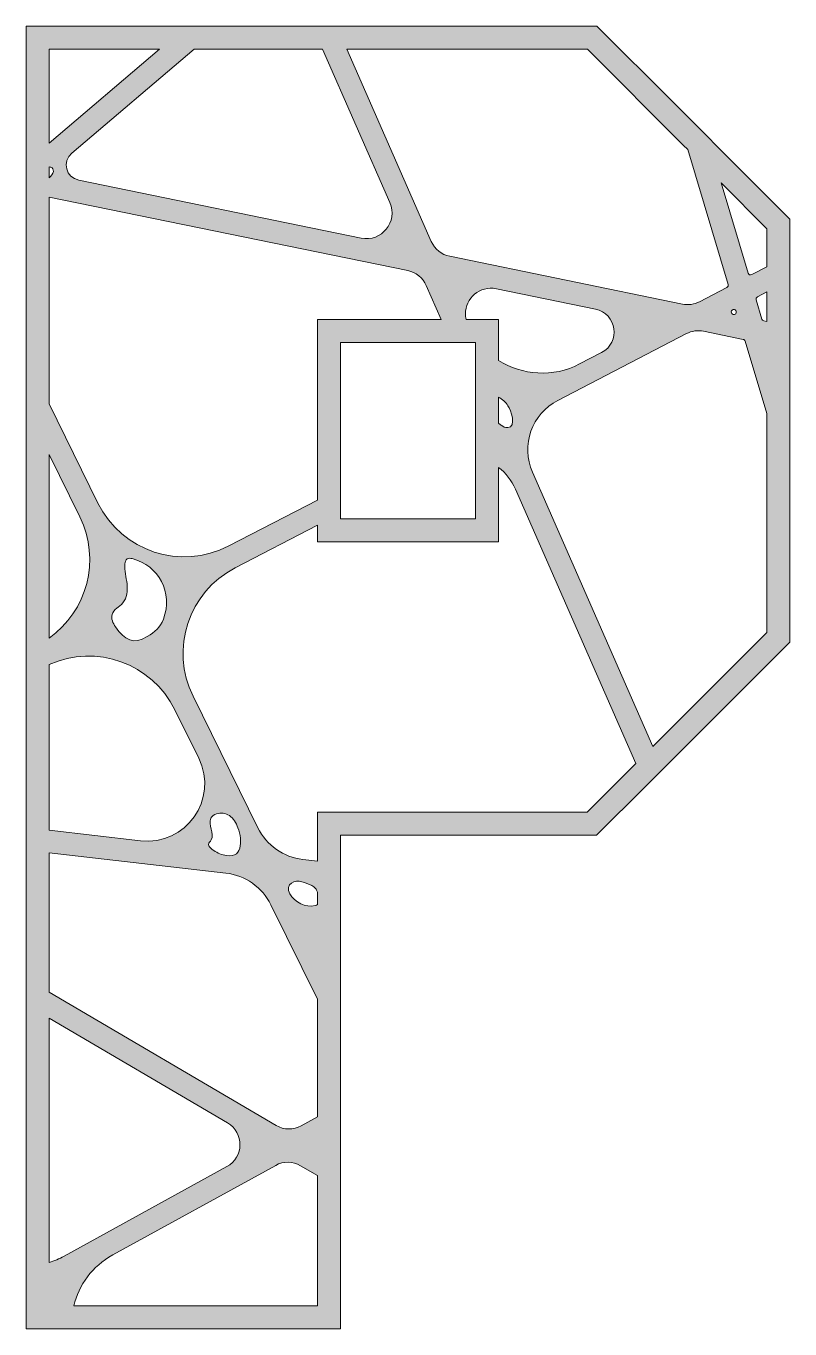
# Model space of a CAD drawing. Extents: x -1650 to 2650, y -4022 to 3022.
# Drawn here: x 2389.8 to 2650, y -721.8 to -278.2 of the extents above; entities that cross this region are included whole.
import ezdxf

# ---------------------------------------------------------------- set-up
doc = ezdxf.new("R2010")
doc.units = 0
doc.header["$MEASUREMENT"] = 0
doc.layers.add('Layer 1', color=7, linetype='Continuous')

msp = doc.modelspace()

# ---------------------------------------------------------------- hatches: boundary and pattern name
at = {"layer": 'Layer 1', "true_color": 0xe6e7e8}
h = msp.add_hatch(color=254, dxfattribs=at)
h.dxf.hatch_style = 2
h.paths.add_polyline_path([(2625.14, -319.1), (2621.79, -315.75), (2610.45, -304.41), (2610.45, -304.41), (2584.28, -278.24), (2495.68, -278.24), (2487.37, -278.24), (2456.27, -278.24), (2444.52, -278.24), (2389.83, -278.24), (2389.83, -324.76), (2389.83, -335.41), (2389.83, -390.92), (2389.83, -408.14), (2389.83, -491.03), (2389.83, -499.6), (2389.83, -551.11), (2389.83, -558.78), (2389.83, -602.48), (2389.83, -611.31), (2389.83, -700.32), (2389.83, -705.12), (2389.83, -717.73), (2389.83, -721.76), (2405.43, -721.76), (2496.91, -721.76), (2496.91, -674.17), (2496.91, -664.16), (2496.91, -655.25), (2496.91, -645.27), (2496.91, -625.41), (2496.91, -608.19), (2496.91, -578.74), (2496.91, -563.41), (2496.91, -553.69), (2584.15, -553.69), (2600.89, -536.99), (2603.43, -534.45), (2606.68, -531.22), (2609.22, -528.68), (2650, -487.98), (2650, -436.38), (2650, -409.87), (2650, -388.16), (2650, -380.39), (2650, -364.69), (2650, -356.12), (2650, -343.96)])
edge = h.paths.add_edge_path()
edge.add_spline(control_points=[(2581.03, -286.1), (2581.03, -286.1), (2613.66, -318.74), (2613.66, -318.74), (2613.66, -318.74), (2615.2, -320.28), (2615.2, -320.28), (2615.2, -320.28), (2628.98, -366.22), (2628.98, -366.22), (2629.09, -366.62), (2628.91, -367.05), (2628.54, -367.24), (2628.54, -367.24), (2619.21, -372.08), (2619.21, -372.08), (2617.42, -373.01), (2615.37, -373.29), (2613.39, -372.89), (2613.39, -372.89), (2534.12, -356.63), (2534.12, -356.63), (2531.34, -356.06), (2528.99, -354.18), (2527.85, -351.57), (2527.85, -351.57), (2499.12, -286.1), (2499.12, -286.1), (2499.12, -286.1), (2581.03, -286.1), (2581.03, -286.1)], knot_values=[0, 0, 0, 0, 1, 1, 1, 2, 2, 2, 3, 3, 3, 4, 4, 4, 5, 5, 5, 6, 6, 6, 7, 7, 7, 8, 8, 8, 9, 9, 9, 10, 10, 10, 10], degree=3, periodic=1)
h.paths.add_polyline_path([(2496.91, -444.08), (2496.91, -435.5), (2496.91, -385.93), (2534.62, -385.93), (2542.92, -385.93), (2542.92, -424.92), (2542.92, -446), (2496.91, -446)])
edge = h.paths.add_edge_path()
edge.add_spline(control_points=[(2550.77, -404.53), (2552.05, -405.24), (2553.16, -406.26), (2553.96, -407.48), (2554.87, -408.88), (2557.07, -414.74), (2553.89, -414.95), (2553.08, -415.01), (2552.32, -414.58), (2551.65, -414.11), (2551.35, -413.9), (2551.06, -413.67), (2550.77, -413.43), (2550.77, -413.43), (2550.77, -404.53), (2550.77, -404.53)], knot_values=[0, 0, 0, 0, 1, 1, 1, 2, 2, 2, 3, 3, 3, 4, 4, 4, 5, 5, 5, 5], degree=3, periodic=1)
edge = h.paths.add_edge_path()
edge.add_spline(control_points=[(2550.77, -392.07), (2550.77, -392.07), (2550.77, -378.08), (2550.77, -378.08), (2550.77, -378.08), (2539.68, -378.08), (2539.68, -378.08), (2539.54, -377.45), (2539.48, -376.84), (2539.48, -376.24), (2539.48, -370.99), (2544.32, -366.49), (2550.03, -367.67), (2550.03, -367.67), (2583.74, -374.58), (2583.74, -374.58), (2591.07, -376.08), (2592.44, -385.96), (2585.8, -389.4), (2585.8, -389.4), (2578.37, -393.26), (2578.37, -393.26), (2569.26, -397.98), (2558.8, -397.14), (2550.77, -392.07)], knot_values=[0, 0, 0, 0, 1, 1, 1, 2, 2, 2, 3, 3, 3, 4, 4, 4, 5, 5, 5, 6, 6, 6, 7, 7, 7, 8, 8, 8, 8], degree=3, periodic=1)
edge = h.paths.add_edge_path()
edge.add_spline(control_points=[(2490.82, -286.1), (2490.82, -286.1), (2513.73, -338.32), (2513.73, -338.32), (2516.59, -344.84), (2510.9, -351.87), (2503.93, -350.44), (2503.93, -350.44), (2407.76, -330.72), (2407.76, -330.72), (2403.44, -329.84), (2402.03, -324.37), (2405.4, -321.52), (2405.4, -321.52), (2447.04, -286.1), (2447.04, -286.1), (2447.04, -286.1), (2490.82, -286.1), (2490.82, -286.1)], knot_values=[0, 0, 0, 0, 1, 1, 1, 2, 2, 2, 3, 3, 3, 4, 4, 4, 5, 5, 5, 6, 6, 6, 6], degree=3, periodic=1)
h.paths.add_polyline_path([(2397.69, -286.1), (2435.29, -286.1), (2397.69, -318.08)])
edge = h.paths.add_edge_path()
edge.add_spline(control_points=[(2397.69, -326.22), (2397.9, -326.21), (2398.11, -326.21), (2398.32, -326.29), (2398.88, -326.49), (2399.2, -327.14), (2399.14, -327.74), (2399.07, -328.54), (2398.36, -329.35), (2397.69, -329.9), (2397.69, -329.9), (2397.69, -326.22), (2397.69, -326.22)], knot_values=[0, 0, 0, 0, 1, 1, 1, 2, 2, 2, 3, 3, 3, 4, 4, 4, 4], degree=3, periodic=1)
edge = h.paths.add_edge_path()
edge.add_spline(control_points=[(2397.69, -336.44), (2397.69, -336.44), (2519.84, -361.47), (2519.84, -361.47), (2522.63, -362.05), (2524.96, -363.94), (2526.11, -366.55), (2526.11, -366.55), (2531.17, -378.08), (2531.17, -378.08), (2531.17, -378.08), (2489.05, -378.08), (2489.05, -378.08), (2489.05, -378.08), (2489.05, -439.58), (2489.05, -439.58), (2489.05, -439.58), (2458.86, -455.23), (2458.86, -455.23), (2442.53, -463.7), (2422.44, -457.1), (2414.32, -440.61), (2414.32, -440.61), (2397.69, -406.86), (2397.69, -406.86), (2397.69, -406.86), (2397.69, -336.44), (2397.69, -336.44)], knot_values=[0, 0, 0, 0, 1, 1, 1, 2, 2, 2, 3, 3, 3, 4, 4, 4, 5, 5, 5, 6, 6, 6, 7, 7, 7, 8, 8, 8, 9, 9, 9, 9], degree=3, periodic=1)
edge = h.paths.add_edge_path()
edge.add_spline(control_points=[(2424.22, -468.14), (2423.98, -465.87), (2423.37, -463.62), (2423.51, -461.35), (2423.56, -460.68), (2423.73, -459.92), (2424.31, -459.59), (2424.79, -459.3), (2425.38, -459.41), (2425.93, -459.54), (2435.16, -461.86), (2439.99, -471.21), (2436.62, -480.09), (2435.5, -483.02), (2433.76, -484.48), (2431.13, -486.09), (2426.4, -488.95), (2423.47, -487.24), (2420.3, -482.76), (2419.43, -481.52), (2418.7, -479.98), (2419.15, -478.54), (2419.67, -476.82), (2421.6, -475.99), (2422.78, -474.63), (2424.27, -472.9), (2424.46, -470.4), (2424.22, -468.14)], knot_values=[0, 0, 0, 0, 1, 1, 1, 2, 2, 2, 3, 3, 3, 4, 4, 4, 5, 5, 5, 6, 6, 6, 7, 7, 7, 8, 8, 8, 9, 9, 9, 9], degree=3, periodic=1)
edge = h.paths.add_edge_path()
edge.add_spline(control_points=[(2408.15, -445.32), (2415.37, -459.97), (2410.67, -477.44), (2397.69, -486.61), (2397.69, -486.61), (2397.69, -424.08), (2397.69, -424.08), (2397.69, -424.08), (2408.15, -445.32), (2408.15, -445.32)], knot_values=[0, 0, 0, 0, 1, 1, 1, 2, 2, 2, 3, 3, 3, 3], degree=3, periodic=1)
edge = h.paths.add_edge_path()
edge.add_spline(control_points=[(2397.69, -495.58), (2413.68, -488.4), (2432.68, -495.1), (2440.54, -511.02), (2440.54, -511.02), (2448.65, -527.48), (2448.65, -527.48), (2455.5, -541.39), (2444.25, -557.36), (2428.85, -555.59), (2428.85, -555.59), (2397.69, -552.02), (2397.69, -552.02), (2397.69, -552.02), (2397.69, -495.58), (2397.69, -495.58)], knot_values=[0, 0, 0, 0, 1, 1, 1, 2, 2, 2, 3, 3, 3, 4, 4, 4, 5, 5, 5, 5], degree=3, periodic=1)
edge = h.paths.add_edge_path()
edge.add_spline(control_points=[(2397.69, -615.92), (2397.69, -615.92), (2458.46, -651.6), (2458.46, -651.6), (2464.19, -654.97), (2464.08, -663.3), (2458.24, -666.51), (2458.24, -666.51), (2402.76, -696.99), (2402.76, -696.99), (2401.12, -697.9), (2399.43, -698.61), (2397.69, -699.14), (2397.69, -699.14), (2397.69, -615.92), (2397.69, -615.92)], knot_values=[0, 0, 0, 0, 1, 1, 1, 2, 2, 2, 3, 3, 3, 4, 4, 4, 5, 5, 5, 5], degree=3, periodic=1)
edge = h.paths.add_edge_path()
edge.add_spline(control_points=[(2489.05, -713.9), (2489.05, -713.9), (2406.13, -713.9), (2406.13, -713.9), (2407.82, -706.84), (2412.33, -700.42), (2419.37, -696.55), (2419.37, -696.55), (2474.85, -666.08), (2474.85, -666.08), (2477.5, -664.62), (2480.72, -664.66), (2483.32, -666.2), (2483.32, -666.2), (2489.05, -669.56), (2489.05, -669.56), (2489.05, -669.56), (2489.05, -713.9), (2489.05, -713.9)], knot_values=[0, 0, 0, 0, 1, 1, 1, 2, 2, 2, 3, 3, 3, 4, 4, 4, 5, 5, 5, 6, 6, 6, 6], degree=3, periodic=1)
edge = h.paths.add_edge_path()
edge.add_spline(control_points=[(2489.05, -649.59), (2489.05, -649.59), (2483.51, -652.63), (2483.51, -652.63), (2480.87, -654.08), (2477.64, -654.03), (2475.04, -652.51), (2475.04, -652.51), (2397.69, -607.09), (2397.69, -607.09), (2397.69, -607.09), (2397.69, -559.68), (2397.69, -559.68), (2397.69, -559.68), (2457.91, -566.59), (2457.91, -566.59), (2464.52, -567.35), (2470.3, -571.42), (2473.24, -577.39), (2473.24, -577.39), (2489.05, -609.46), (2489.05, -609.46), (2489.05, -609.46), (2489.05, -649.59), (2489.05, -649.59)], knot_values=[0, 0, 0, 0, 1, 1, 1, 2, 2, 2, 3, 3, 3, 4, 4, 4, 5, 5, 5, 6, 6, 6, 7, 7, 7, 8, 8, 8, 8], degree=3, periodic=1)
edge = h.paths.add_edge_path()
edge.add_spline(control_points=[(2452.81, -547.89), (2453.2, -547.17), (2453.92, -546.7), (2454.68, -546.43), (2456.14, -545.93), (2457.82, -546.15), (2459.11, -547), (2460.54, -547.95), (2461.4, -549.56), (2461.99, -551.17), (2463.6, -555.53), (2463.73, -562.3), (2456.97, -560.38), (2455.44, -559.94), (2454, -559.17), (2452.79, -558.12), (2452.4, -557.79), (2452.01, -557.37), (2452.01, -556.86), (2452.02, -556.25), (2452.55, -555.81), (2452.87, -555.29), (2454.22, -553.13), (2451.59, -550.12), (2452.81, -547.89)], knot_values=[0, 0, 0, 0, 1, 1, 1, 2, 2, 2, 3, 3, 3, 4, 4, 4, 5, 5, 5, 6, 6, 6, 7, 7, 7, 8, 8, 8, 8], degree=3, periodic=1)
edge = h.paths.add_edge_path()
edge.add_spline(control_points=[(2489.05, -577.24), (2488.88, -577.44), (2488.64, -577.58), (2488.34, -577.65), (2485, -578.35), (2481.3, -576.63), (2479.7, -573.62), (2479.33, -572.95), (2479.07, -572.19), (2479.21, -571.44), (2479.44, -570.24), (2480.69, -569.44), (2481.91, -569.33), (2483.14, -569.22), (2484.34, -569.65), (2485.49, -570.08), (2486.59, -570.5), (2487.72, -570.96), (2488.45, -571.87), (2488.66, -572.12), (2488.87, -572.53), (2489.05, -573.02), (2489.05, -573.02), (2489.05, -577.24), (2489.05, -577.24)], knot_values=[0, 0, 0, 0, 1, 1, 1, 2, 2, 2, 3, 3, 3, 4, 4, 4, 5, 5, 5, 6, 6, 6, 7, 7, 7, 8, 8, 8, 8], degree=3, periodic=1)
edge = h.paths.add_edge_path()
edge.add_spline(control_points=[(2580.9, -545.83), (2580.9, -545.83), (2489.05, -545.83), (2489.05, -545.83), (2489.05, -545.83), (2489.05, -562.51), (2489.05, -562.51), (2489.05, -562.51), (2484.13, -561.94), (2484.13, -561.94), (2477.51, -561.18), (2471.74, -557.11), (2468.79, -551.14), (2468.79, -551.14), (2446.7, -506.32), (2446.7, -506.32), (2438.81, -490.3), (2445.17, -470.9), (2461.03, -462.68), (2461.03, -462.68), (2489.05, -448.15), (2489.05, -448.15), (2489.05, -448.15), (2489.05, -453.86), (2489.05, -453.86), (2489.05, -453.86), (2550.77, -453.86), (2550.77, -453.86), (2550.77, -453.86), (2550.77, -428.5), (2550.77, -428.5), (2553.2, -430.37), (2555.2, -432.86), (2556.53, -435.88), (2556.53, -435.88), (2597.5, -529.27), (2597.5, -529.27), (2597.5, -529.27), (2580.9, -545.83), (2580.9, -545.83)], knot_values=[0, 0, 0, 0, 1, 1, 1, 2, 2, 2, 3, 3, 3, 4, 4, 4, 5, 5, 5, 6, 6, 6, 7, 7, 7, 8, 8, 8, 9, 9, 9, 10, 10, 10, 11, 11, 11, 12, 12, 12, 13, 13, 13, 13], degree=3, periodic=1)
edge = h.paths.add_edge_path()
edge.add_spline(control_points=[(2642.14, -484.72), (2642.14, -484.72), (2605.86, -520.93), (2605.86, -520.93), (2605.86, -520.93), (2603.29, -523.5), (2603.29, -523.5), (2603.29, -523.5), (2562.31, -430.11), (2562.31, -430.11), (2558.3, -420.96), (2562.07, -410.28), (2570.93, -405.69), (2570.93, -405.69), (2614.79, -382.95), (2614.79, -382.95), (2616.58, -382.02), (2618.64, -381.74), (2620.61, -382.14), (2620.61, -382.14), (2634.09, -384.9), (2634.09, -384.9), (2634.4, -384.97), (2634.66, -385.2), (2634.75, -385.51), (2634.75, -385.51), (2642.14, -410.17), (2642.14, -410.17), (2642.14, -410.17), (2642.14, -484.72), (2642.14, -484.72)], knot_values=[0, 0, 0, 0, 1, 1, 1, 2, 2, 2, 3, 3, 3, 4, 4, 4, 5, 5, 5, 6, 6, 6, 7, 7, 7, 8, 8, 8, 9, 9, 9, 10, 10, 10, 10], degree=3, periodic=1)
edge = h.paths.add_edge_path()
edge.add_spline(control_points=[(2630.01, -375.58), (2630.01, -375.28), (2630.15, -374.98), (2630.47, -374.81), (2630.6, -374.74), (2630.74, -374.71), (2630.87, -374.71), (2631.24, -374.71), (2631.58, -374.96), (2631.7, -375.33), (2631.89, -375.97), (2631.34, -376.57), (2630.7, -376.43), (2630.25, -376.35), (2630.01, -375.96), (2630.01, -375.58)], knot_values=[0, 0, 0, 0, 1, 1, 1, 2, 2, 2, 3, 3, 3, 4, 4, 4, 5, 5, 5, 5], degree=3, periodic=1)
edge = h.paths.add_edge_path()
edge.add_spline(control_points=[(2642.14, -378.78), (2642.14, -378.78), (2641.1, -378.57), (2641.1, -378.57), (2640.78, -378.51), (2640.53, -378.27), (2640.44, -377.97), (2640.44, -377.97), (2638.49, -371.45), (2638.49, -371.45), (2638.36, -371.05), (2638.55, -370.63), (2638.92, -370.43), (2638.92, -370.43), (2642.14, -368.76), (2642.14, -368.76), (2642.14, -368.76), (2642.14, -378.78), (2642.14, -378.78)], knot_values=[0, 0, 0, 0, 1, 1, 1, 2, 2, 2, 3, 3, 3, 4, 4, 4, 5, 5, 5, 6, 6, 6, 6], degree=3, periodic=1)
edge = h.paths.add_edge_path()
edge.add_spline(control_points=[(2636.99, -362.87), (2636.5, -363.12), (2635.91, -362.87), (2635.76, -362.34), (2635.76, -362.34), (2626.55, -331.62), (2626.55, -331.62), (2626.55, -331.62), (2642.14, -347.22), (2642.14, -347.22), (2642.14, -347.22), (2642.14, -360.19), (2642.14, -360.19), (2642.14, -360.19), (2636.99, -362.87), (2636.99, -362.87)], knot_values=[0, 0, 0, 0, 1, 1, 1, 2, 2, 2, 3, 3, 3, 4, 4, 4, 5, 5, 5, 5], degree=3, periodic=1)

# ---------------------------------------------------------------- linework, layer by layer
at = {"layer": 'Layer 1', "lineweight": 0}
for points in [[(2625.14, -319.1), (2621.79, -315.75), (2610.45, -304.41), (2610.45, -304.41), (2584.28, -278.24), (2495.68, -278.24), (2487.37, -278.24), (2456.27, -278.24), (2444.52, -278.24), (2389.83, -278.24), (2389.83, -324.76), (2389.83, -335.41), (2389.83, -390.92), (2389.83, -408.14), (2389.83, -491.03), (2389.83, -499.6), (2389.83, -551.11), (2389.83, -558.78), (2389.83, -602.48), (2389.83, -611.31), (2389.83, -700.32), (2389.83, -705.12), (2389.83, -717.73), (2389.83, -721.76), (2405.43, -721.76), (2496.91, -721.76), (2496.91, -674.17), (2496.91, -664.16), (2496.91, -655.25), (2496.91, -645.27), (2496.91, -625.41), (2496.91, -608.19), (2496.91, -578.74), (2496.91, -563.41), (2496.91, -553.69), (2584.15, -553.69), (2600.89, -536.99), (2603.43, -534.45), (2606.68, -531.22), (2609.22, -528.68), (2650, -487.98), (2650, -436.38), (2650, -409.87), (2650, -388.16), (2650, -380.39), (2650, -364.69), (2650, -356.12), (2650, -343.96), (2625.14, -319.1)], [(2397.69, -286.1), (2435.29, -286.1), (2397.69, -318.08), (2397.69, -286.1)], [(2496.91, -444.08), (2496.91, -435.5), (2496.91, -385.93), (2534.62, -385.93), (2542.92, -385.93), (2542.92, -424.92), (2542.92, -446), (2496.91, -446), (2496.91, -444.08)]]:
    msp.add_lwpolyline(points, dxfattribs=at)
for points, knots in [([(2490.82, -286.1), (2490.82, -286.1), (2513.73, -338.32), (2513.73, -338.32), (2516.59, -344.84), (2510.9, -351.87), (2503.93, -350.44), (2503.93, -350.44), (2407.76, -330.72), (2407.76, -330.72), (2403.44, -329.84), (2402.03, -324.37), (2405.4, -321.52), (2405.4, -321.52), (2447.04, -286.1), (2447.04, -286.1), (2447.04, -286.1), (2490.82, -286.1), (2490.82, -286.1)], [0, 0, 0, 0, 1, 1, 1, 2, 2, 2, 3, 3, 3, 4, 4, 4, 5, 5, 5, 6, 6, 6, 6]), ([(2581.03, -286.1), (2581.03, -286.1), (2613.66, -318.74), (2613.66, -318.74), (2613.66, -318.74), (2615.2, -320.28), (2615.2, -320.28), (2615.2, -320.28), (2628.98, -366.22), (2628.98, -366.22), (2629.09, -366.62), (2628.91, -367.05), (2628.54, -367.24), (2628.54, -367.24), (2619.21, -372.08), (2619.21, -372.08), (2617.42, -373.01), (2615.37, -373.29), (2613.39, -372.89), (2613.39, -372.89), (2534.12, -356.63), (2534.12, -356.63), (2531.34, -356.06), (2528.99, -354.18), (2527.85, -351.57), (2527.85, -351.57), (2499.12, -286.1), (2499.12, -286.1), (2499.12, -286.1), (2581.03, -286.1), (2581.03, -286.1)], [0, 0, 0, 0, 1, 1, 1, 2, 2, 2, 3, 3, 3, 4, 4, 4, 5, 5, 5, 6, 6, 6, 7, 7, 7, 8, 8, 8, 9, 9, 9, 10, 10, 10, 10]), ([(2397.69, -326.22), (2397.9, -326.21), (2398.11, -326.21), (2398.32, -326.29), (2398.88, -326.49), (2399.2, -327.14), (2399.14, -327.74), (2399.07, -328.54), (2398.36, -329.35), (2397.69, -329.9), (2397.69, -329.9), (2397.69, -326.22), (2397.69, -326.22)], [0, 0, 0, 0, 1, 1, 1, 2, 2, 2, 3, 3, 3, 4, 4, 4, 4]), ([(2636.99, -362.87), (2636.5, -363.12), (2635.91, -362.87), (2635.76, -362.34), (2635.76, -362.34), (2626.55, -331.62), (2626.55, -331.62), (2626.55, -331.62), (2642.14, -347.22), (2642.14, -347.22), (2642.14, -347.22), (2642.14, -360.19), (2642.14, -360.19), (2642.14, -360.19), (2636.99, -362.87), (2636.99, -362.87)], [0, 0, 0, 0, 1, 1, 1, 2, 2, 2, 3, 3, 3, 4, 4, 4, 5, 5, 5, 5]), ([(2397.69, -336.44), (2397.69, -336.44), (2519.84, -361.47), (2519.84, -361.47), (2522.63, -362.05), (2524.96, -363.94), (2526.11, -366.55), (2526.11, -366.55), (2531.17, -378.08), (2531.17, -378.08), (2531.17, -378.08), (2489.05, -378.08), (2489.05, -378.08), (2489.05, -378.08), (2489.05, -439.58), (2489.05, -439.58), (2489.05, -439.58), (2458.86, -455.23), (2458.86, -455.23), (2442.53, -463.7), (2422.44, -457.1), (2414.32, -440.61), (2414.32, -440.61), (2397.69, -406.86), (2397.69, -406.86), (2397.69, -406.86), (2397.69, -336.44), (2397.69, -336.44)], [0, 0, 0, 0, 1, 1, 1, 2, 2, 2, 3, 3, 3, 4, 4, 4, 5, 5, 5, 6, 6, 6, 7, 7, 7, 8, 8, 8, 9, 9, 9, 9]), ([(2550.77, -392.07), (2550.77, -392.07), (2550.77, -378.08), (2550.77, -378.08), (2550.77, -378.08), (2539.68, -378.08), (2539.68, -378.08), (2539.54, -377.45), (2539.48, -376.84), (2539.48, -376.24), (2539.48, -370.99), (2544.32, -366.49), (2550.03, -367.67), (2550.03, -367.67), (2583.74, -374.58), (2583.74, -374.58), (2591.07, -376.08), (2592.44, -385.96), (2585.8, -389.4), (2585.8, -389.4), (2578.37, -393.26), (2578.37, -393.26), (2569.26, -397.98), (2558.8, -397.14), (2550.77, -392.07)], [0, 0, 0, 0, 1, 1, 1, 2, 2, 2, 3, 3, 3, 4, 4, 4, 5, 5, 5, 6, 6, 6, 7, 7, 7, 8, 8, 8, 8]), ([(2642.14, -378.78), (2642.14, -378.78), (2641.1, -378.57), (2641.1, -378.57), (2640.78, -378.51), (2640.53, -378.27), (2640.44, -377.97), (2640.44, -377.97), (2638.49, -371.45), (2638.49, -371.45), (2638.36, -371.05), (2638.55, -370.63), (2638.92, -370.43), (2638.92, -370.43), (2642.14, -368.76), (2642.14, -368.76), (2642.14, -368.76), (2642.14, -378.78), (2642.14, -378.78)], [0, 0, 0, 0, 1, 1, 1, 2, 2, 2, 3, 3, 3, 4, 4, 4, 5, 5, 5, 6, 6, 6, 6]), ([(2630.01, -375.58), (2630.01, -375.28), (2630.15, -374.98), (2630.47, -374.81), (2630.6, -374.74), (2630.74, -374.71), (2630.87, -374.71), (2631.24, -374.71), (2631.58, -374.96), (2631.7, -375.33), (2631.89, -375.97), (2631.34, -376.57), (2630.7, -376.43), (2630.25, -376.35), (2630.01, -375.96), (2630.01, -375.58)], [0, 0, 0, 0, 1, 1, 1, 2, 2, 2, 3, 3, 3, 4, 4, 4, 5, 5, 5, 5]), ([(2642.14, -484.72), (2642.14, -484.72), (2605.86, -520.93), (2605.86, -520.93), (2605.86, -520.93), (2603.29, -523.5), (2603.29, -523.5), (2603.29, -523.5), (2562.31, -430.11), (2562.31, -430.11), (2558.3, -420.96), (2562.07, -410.28), (2570.93, -405.69), (2570.93, -405.69), (2614.79, -382.95), (2614.79, -382.95), (2616.58, -382.02), (2618.64, -381.74), (2620.61, -382.14), (2620.61, -382.14), (2634.09, -384.9), (2634.09, -384.9), (2634.4, -384.97), (2634.66, -385.2), (2634.75, -385.51), (2634.75, -385.51), (2642.14, -410.17), (2642.14, -410.17), (2642.14, -410.17), (2642.14, -484.72), (2642.14, -484.72)], [0, 0, 0, 0, 1, 1, 1, 2, 2, 2, 3, 3, 3, 4, 4, 4, 5, 5, 5, 6, 6, 6, 7, 7, 7, 8, 8, 8, 9, 9, 9, 10, 10, 10, 10]), ([(2550.77, -404.53), (2552.05, -405.24), (2553.16, -406.26), (2553.96, -407.48), (2554.87, -408.88), (2557.07, -414.74), (2553.89, -414.95), (2553.08, -415.01), (2552.32, -414.58), (2551.65, -414.11), (2551.35, -413.9), (2551.06, -413.67), (2550.77, -413.43), (2550.77, -413.43), (2550.77, -404.53), (2550.77, -404.53)], [0, 0, 0, 0, 1, 1, 1, 2, 2, 2, 3, 3, 3, 4, 4, 4, 5, 5, 5, 5]), ([(2408.15, -445.32), (2415.37, -459.97), (2410.67, -477.44), (2397.69, -486.61), (2397.69, -486.61), (2397.69, -424.08), (2397.69, -424.08), (2397.69, -424.08), (2408.15, -445.32), (2408.15, -445.32)], [0, 0, 0, 0, 1, 1, 1, 2, 2, 2, 3, 3, 3, 3]), ([(2580.9, -545.83), (2580.9, -545.83), (2489.05, -545.83), (2489.05, -545.83), (2489.05, -545.83), (2489.05, -562.51), (2489.05, -562.51), (2489.05, -562.51), (2484.13, -561.94), (2484.13, -561.94), (2477.51, -561.18), (2471.74, -557.11), (2468.79, -551.14), (2468.79, -551.14), (2446.7, -506.32), (2446.7, -506.32), (2438.81, -490.3), (2445.17, -470.9), (2461.03, -462.68), (2461.03, -462.68), (2489.05, -448.15), (2489.05, -448.15), (2489.05, -448.15), (2489.05, -453.86), (2489.05, -453.86), (2489.05, -453.86), (2550.77, -453.86), (2550.77, -453.86), (2550.77, -453.86), (2550.77, -428.5), (2550.77, -428.5), (2553.2, -430.37), (2555.2, -432.86), (2556.53, -435.88), (2556.53, -435.88), (2597.5, -529.27), (2597.5, -529.27), (2597.5, -529.27), (2580.9, -545.83), (2580.9, -545.83)], [0, 0, 0, 0, 1, 1, 1, 2, 2, 2, 3, 3, 3, 4, 4, 4, 5, 5, 5, 6, 6, 6, 7, 7, 7, 8, 8, 8, 9, 9, 9, 10, 10, 10, 11, 11, 11, 12, 12, 12, 13, 13, 13, 13]), ([(2424.22, -468.14), (2423.98, -465.87), (2423.37, -463.62), (2423.51, -461.35), (2423.56, -460.68), (2423.73, -459.92), (2424.31, -459.59), (2424.79, -459.3), (2425.38, -459.41), (2425.93, -459.54), (2435.16, -461.86), (2439.99, -471.21), (2436.62, -480.09), (2435.5, -483.02), (2433.76, -484.48), (2431.13, -486.09), (2426.4, -488.95), (2423.47, -487.24), (2420.3, -482.76), (2419.43, -481.52), (2418.7, -479.98), (2419.15, -478.54), (2419.67, -476.82), (2421.6, -475.99), (2422.78, -474.63), (2424.27, -472.9), (2424.46, -470.4), (2424.22, -468.14)], [0, 0, 0, 0, 1, 1, 1, 2, 2, 2, 3, 3, 3, 4, 4, 4, 5, 5, 5, 6, 6, 6, 7, 7, 7, 8, 8, 8, 9, 9, 9, 9]), ([(2397.69, -495.58), (2413.68, -488.4), (2432.68, -495.1), (2440.54, -511.02), (2440.54, -511.02), (2448.65, -527.48), (2448.65, -527.48), (2455.5, -541.39), (2444.25, -557.36), (2428.85, -555.59), (2428.85, -555.59), (2397.69, -552.02), (2397.69, -552.02), (2397.69, -552.02), (2397.69, -495.58), (2397.69, -495.58)], [0, 0, 0, 0, 1, 1, 1, 2, 2, 2, 3, 3, 3, 4, 4, 4, 5, 5, 5, 5]), ([(2452.81, -547.89), (2453.2, -547.17), (2453.92, -546.7), (2454.68, -546.43), (2456.14, -545.93), (2457.82, -546.15), (2459.11, -547), (2460.54, -547.95), (2461.4, -549.56), (2461.99, -551.17), (2463.6, -555.53), (2463.73, -562.3), (2456.97, -560.38), (2455.44, -559.94), (2454, -559.17), (2452.79, -558.12), (2452.4, -557.79), (2452.01, -557.37), (2452.01, -556.86), (2452.02, -556.25), (2452.55, -555.81), (2452.87, -555.29), (2454.22, -553.13), (2451.59, -550.12), (2452.81, -547.89)], [0, 0, 0, 0, 1, 1, 1, 2, 2, 2, 3, 3, 3, 4, 4, 4, 5, 5, 5, 6, 6, 6, 7, 7, 7, 8, 8, 8, 8]), ([(2489.05, -649.59), (2489.05, -649.59), (2483.51, -652.63), (2483.51, -652.63), (2480.87, -654.08), (2477.64, -654.03), (2475.04, -652.51), (2475.04, -652.51), (2397.69, -607.09), (2397.69, -607.09), (2397.69, -607.09), (2397.69, -559.68), (2397.69, -559.68), (2397.69, -559.68), (2457.91, -566.59), (2457.91, -566.59), (2464.52, -567.35), (2470.3, -571.42), (2473.24, -577.39), (2473.24, -577.39), (2489.05, -609.46), (2489.05, -609.46), (2489.05, -609.46), (2489.05, -649.59), (2489.05, -649.59)], [0, 0, 0, 0, 1, 1, 1, 2, 2, 2, 3, 3, 3, 4, 4, 4, 5, 5, 5, 6, 6, 6, 7, 7, 7, 8, 8, 8, 8]), ([(2489.05, -577.24), (2488.88, -577.44), (2488.64, -577.58), (2488.34, -577.65), (2485, -578.35), (2481.3, -576.63), (2479.7, -573.62), (2479.33, -572.95), (2479.07, -572.19), (2479.21, -571.44), (2479.44, -570.24), (2480.69, -569.44), (2481.91, -569.33), (2483.14, -569.22), (2484.34, -569.65), (2485.49, -570.08), (2486.59, -570.5), (2487.72, -570.96), (2488.45, -571.87), (2488.66, -572.12), (2488.87, -572.53), (2489.05, -573.02), (2489.05, -573.02), (2489.05, -577.24), (2489.05, -577.24)], [0, 0, 0, 0, 1, 1, 1, 2, 2, 2, 3, 3, 3, 4, 4, 4, 5, 5, 5, 6, 6, 6, 7, 7, 7, 8, 8, 8, 8]), ([(2397.69, -615.92), (2397.69, -615.92), (2458.46, -651.6), (2458.46, -651.6), (2464.19, -654.97), (2464.08, -663.3), (2458.24, -666.51), (2458.24, -666.51), (2402.76, -696.99), (2402.76, -696.99), (2401.12, -697.9), (2399.43, -698.61), (2397.69, -699.14), (2397.69, -699.14), (2397.69, -615.92), (2397.69, -615.92)], [0, 0, 0, 0, 1, 1, 1, 2, 2, 2, 3, 3, 3, 4, 4, 4, 5, 5, 5, 5]), ([(2489.05, -713.9), (2489.05, -713.9), (2406.13, -713.9), (2406.13, -713.9), (2407.82, -706.84), (2412.33, -700.42), (2419.37, -696.55), (2419.37, -696.55), (2474.85, -666.08), (2474.85, -666.08), (2477.5, -664.62), (2480.72, -664.66), (2483.32, -666.2), (2483.32, -666.2), (2489.05, -669.56), (2489.05, -669.56), (2489.05, -669.56), (2489.05, -713.9), (2489.05, -713.9)], [0, 0, 0, 0, 1, 1, 1, 2, 2, 2, 3, 3, 3, 4, 4, 4, 5, 5, 5, 6, 6, 6, 6])]:
    msp.add_open_spline(points, degree=3, knots=knots, dxfattribs=at)

doc.saveas('drawing.dxf')
